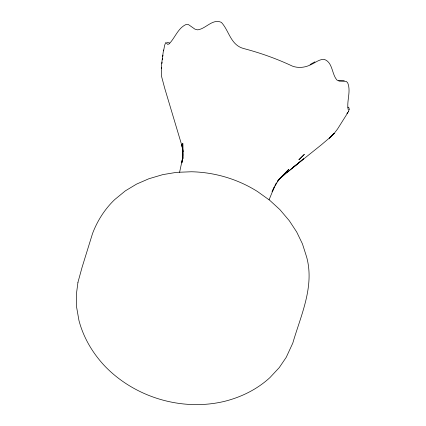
<?xml version="1.0" encoding="UTF-8"?>
<svg xmlns="http://www.w3.org/2000/svg" width="426" height="426" viewBox="0 0 426 426"><rect width="100%" height="100%" fill="white"/><g stroke="black" fill="none" stroke-linecap="round" stroke-linejoin="round"><path stroke-width="0.64" d="M161.571 68.527L161.651 67.281M161.917 63.517L162.061 62.196M162.359 59.549L162.508 58.229M181.897 162.716L182.876 154.931L182.781 143.264L182.962 158.515M181.886 162.902L182.349 159.383L179.596 172.333M162.775 56.386L162.95 55.156M163.499 49.97L161.411 65.583L161.332 75.556L164.729 88.299L182.6 148.008M163.605 50.843L164.644 45.241L165.741 42.552L167.753 44.4L169.111 43.91C175.118 37.776 177.919 28.121 186.146 24.447L188.345 24.506L194.964 29.16L197.712 29.863C205.982 28.744 212.617 18.329 221.398 22.376C229.167 30.837 230.546 44.847 243.395 48.468C260.297 52.872 276.639 58.708 292.449 66.136C298.722 68.437 305.495 67.484 311.347 64.459C315.432 62.574 319.175 59.379 323.856 59.289C332.876 61.914 331.534 73.858 336.929 80.019L339.213 81.126L346.146 81.361L347.6 82.612C351.285 91.137 346.572 100.669 348.106 109.376L349.655 108.806L348.266 111.394M269.094 199.778L274.365 186.907L272.081 191.711L276.591 182.962L275.894 183.984M348.734 111.223L337.53 129.035L334.144 133.46L330.954 136.666L321.433 144.755L286.991 172.365M346.934 113.604L347.6 112.496M274.919 185.507L279.999 178.292L277.534 181.135M277.624 181.098L288.674 169.468L278.679 179.554L303.626 158.77L291.336 168.92M293.376 167.189L296.863 164.377M310.069 64.518L314.958 61.807M338.697 80.594L344.304 80.53M166.827 42.243L169.527 42.973M347.84 107.139L348.99 107.869M182.536 147.625L181.673 144.606L182.988 151.794M183.031 151.305L182.674 148.828L182.935 158.563M77.958 282.294L76.345 294.552L76.589 307.039L78.943 320.432C83.453 337.685 92.777 353.346 104.982 366.264L105.573 366.882C135.351 397.234 180.89 410.978 222.447 401.825L223.309 401.643C240.525 397.522 256.889 389.609 269.962 377.564L279.222 367.643L286.224 357.323L292.79 343.111C300.836 315.394 314.739 286.528 306.635 257.011L302.433 243.848L296.688 231.989L289.302 220.732L279.898 209.624L269.669 200.252L257.533 191.551C237.793 179.09 214.731 172.248 191.402 171.763L176.465 172.36L162.828 174.617L148.887 178.744L136.581 184.096L125.34 190.864L114.69 199.602C104.812 209.049 97.41 220.721 92.559 233.464L82.111 267.209L77.958 282.294M304.276 154.42L298.951 159.702L304.276 154.42M334.144 133.46L329.394 138.173L334.144 133.46"/></g></svg>
